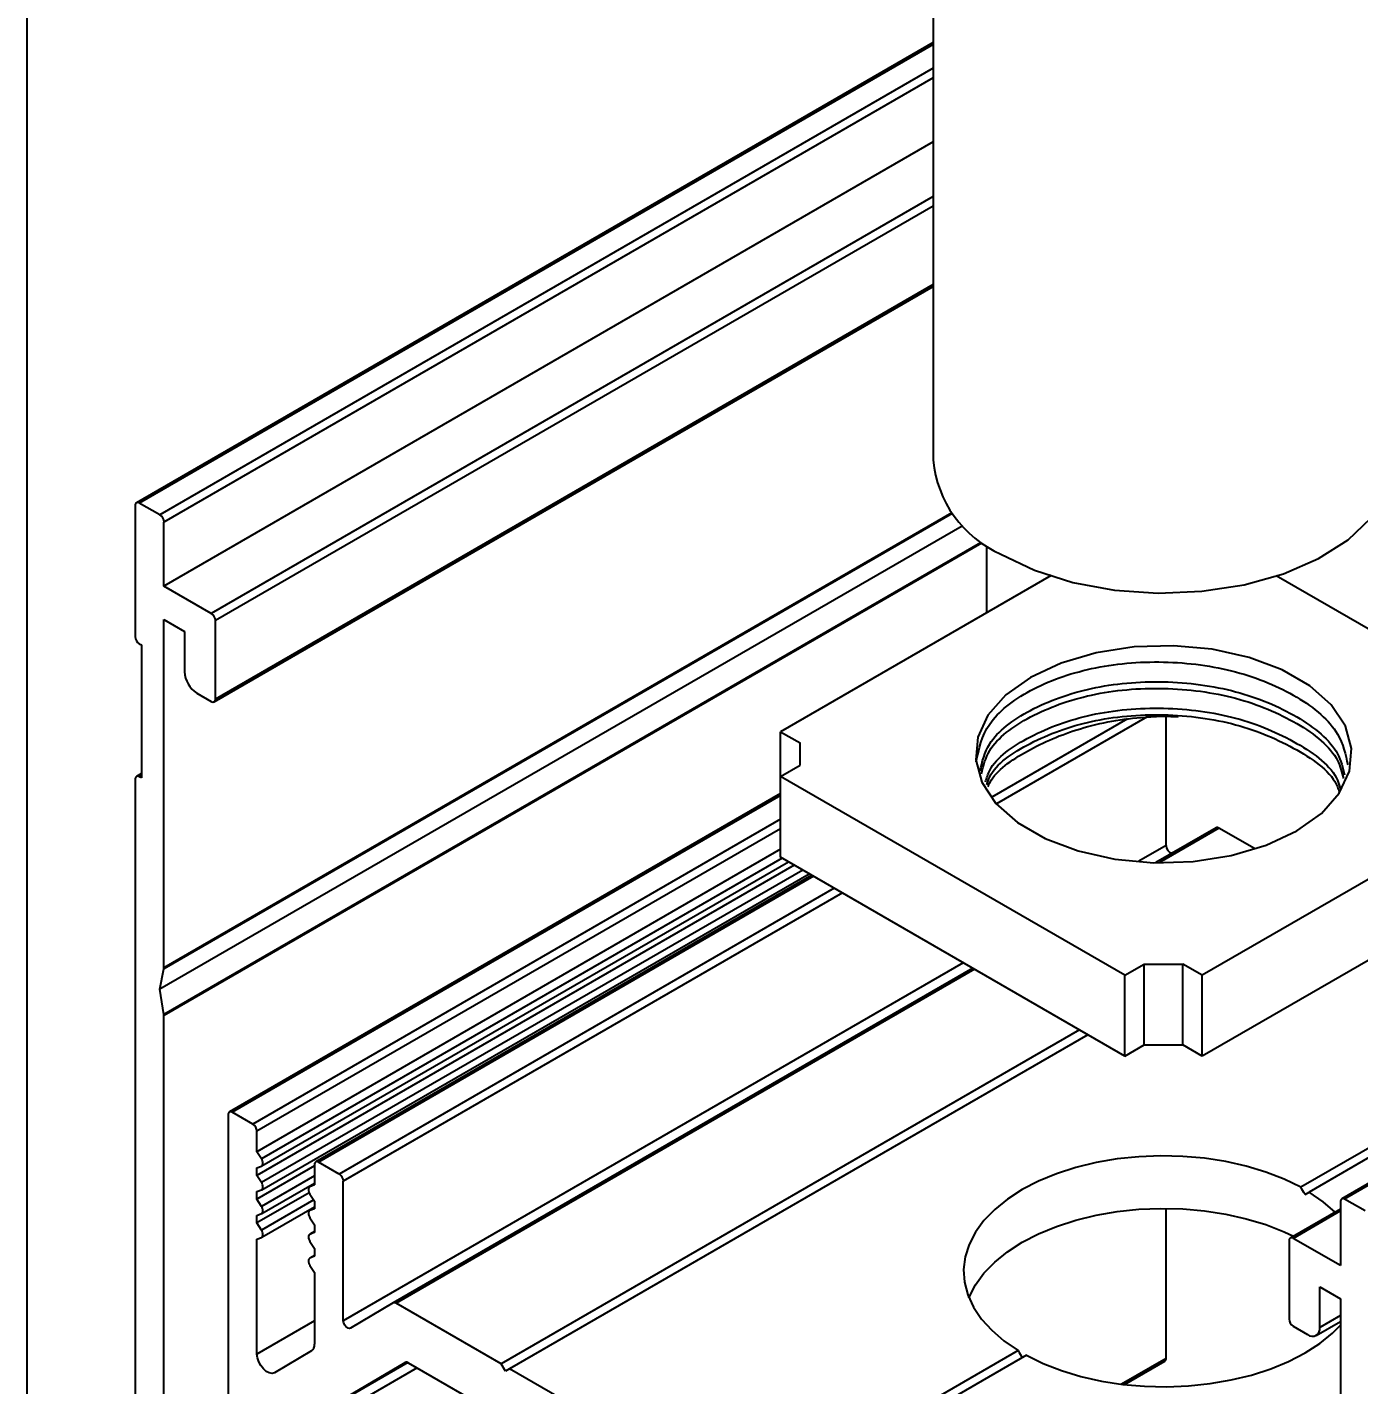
# Model space of a CAD drawing. Extents: x 0 to 7.2, y -17.2 to 0.
# Drawn here: x 0 to 2.289, y -13.842 to -11.509 of the extents above; entities that cross this region are included whole.
import ezdxf
from ezdxf import colors
from ezdxf.entities.mleader import LeaderData, LeaderLine
from ezdxf.math import Vec2, Vec3

# ---------------------------------------------------------------- set-up
doc = ezdxf.new("R2010")
doc.units = 0
doc.header["$LTSCALE"] = 0.5
doc.header["$MEASUREMENT"] = 0
doc.layers.add('CUST DWG', color=60, linetype='CONTINUOUS', lineweight=20)
for name, color, linetype in [('Hardware', 242, 'CONTINUOUS'), ('Housing', 150, 'CONTINUOUS'), ('Mounting', 4, 'CONTINUOUS')]:
    doc.layers.add(name, color=color, linetype=linetype)
doc.layers.add('Text-Unprinted', color=131, linetype='CONTINUOUS', plot=False)
doc.styles.add('LSAD_Standard', font='arial.ttf')

msp = doc.modelspace()

# ---------------------------------------------------------------- linework, layer by layer
at = {"layer": 'Hardware', "transparency": 16777216}
for p, q in [((1.7605, -12.4518), (1.2952, -12.7203)), ((2.6118, -12.7203), (2.1471, -12.4521)), ((1.2952, -12.7203), (1.3285, -12.7395)), ((1.2952, -12.7971), (1.2952, -12.7203)), ((1.3285, -12.7779), (1.3285, -12.7395)), ((1.2952, -12.7971), (1.3285, -12.7779)), ((1.887, -13.1386), (1.2952, -12.7971)), ((1.2952, -12.9359), (1.2952, -12.7971)), ((2.6118, -12.7971), (2.02, -13.1386)), ((1.887, -13.2775), (1.2952, -12.9359)), ((2.6118, -12.9359), (2.02, -13.2775)), ((1.887, -13.1386), (1.9202, -13.1194)), ((1.9202, -13.1194), (1.9868, -13.1194)), ((1.9202, -13.2583), (1.9202, -13.1194)), ((2.02, -13.1386), (1.9868, -13.1194)), ((1.9868, -13.2583), (1.9868, -13.1194)), ((1.887, -13.2775), (1.887, -13.1386)), ((2.02, -13.2775), (2.02, -13.1386)), ((1.887, -13.2775), (1.9202, -13.2583)), ((1.9202, -13.2583), (1.9868, -13.2583)), ((2.02, -13.2775), (1.9868, -13.2583))]:
    msp.add_line(p, q, dxfattribs=at)
at = {"layer": 'Hardware', "transparency": 16777216, "flags": 128}
msp.add_lwpolyline([(2.1823, -12.8907), (2.2248, -12.8604), (2.2555, -12.8256), (2.273, -12.7879), (2.2766, -12.749), (2.266, -12.7104), (2.2417, -12.674), (2.2049, -12.6412), (2.1571, -12.6136), (2.1004, -12.5924), (2.0372, -12.5784), (1.9704, -12.5723), (1.9029, -12.5743), (1.8376, -12.5844), (1.7773, -12.6021), (1.7248, -12.6267), (1.6822, -12.657), (1.6515, -12.6918), (1.634, -12.7295), (1.6305, -12.7685), (1.641, -12.807), (1.6653, -12.8435), (1.7021, -12.8762), (1.7499, -12.9038), (1.8066, -12.9251), (1.8698, -12.9391), (1.9366, -12.9452), (2.0041, -12.9431), (2.0694, -12.933), (2.1297, -12.9153), (2.1823, -12.8907)], dxfattribs=at)
at = {"layer": 'Hardware', "transparency": 16777216}
for points, knots in [([(1.6314, -12.7719), (1.6361, -12.7497), (1.6457, -12.7041), (1.7195, -12.646), (1.8263, -12.6073), (1.9535, -12.5955), (2.0808, -12.6129), (2.1871, -12.6574), (2.2569, -12.7158), (2.2662, -12.7592), (2.27, -12.7773)], [0, 0, 0, 0, 0.123199, 0.253761, 0.384324, 0.514886, 0.645448, 0.77601, 0.906573, 1, 1, 1, 1]), ([(1.638, -12.7875), (1.6417, -12.7717), (1.6509, -12.7325), (1.72, -12.6801), (1.8262, -12.6413), (1.9535, -12.6296), (2.0809, -12.6469), (2.1866, -12.6915), (2.2527, -12.7447), (2.2615, -12.7822), (2.2644, -12.7945)], [0, 0, 0, 0, 0.094349, 0.233906, 0.373463, 0.51302, 0.652577, 0.792135, 0.931692, 1, 1, 1, 1]), ([(1.6404, -12.7923), (1.6437, -12.7788), (1.6527, -12.7419), (1.7202, -12.6915), (1.8261, -12.6526), (1.9535, -12.6409), (2.081, -12.6582), (2.1864, -12.7029), (2.2513, -12.7543), (2.26, -12.7899), (2.2626, -12.8003)], [0, 0, 0, 0, 0.082922, 0.225901, 0.368879, 0.511858, 0.654836, 0.797815, 0.940794, 1, 1, 1, 1]), ([(1.6474, -12.8065), (1.6494, -12.7998), (1.658, -12.7699), (1.721, -12.7257), (1.8259, -12.6866), (1.9535, -12.675), (2.0812, -12.6922), (2.1855, -12.7371), (2.2472, -12.7831), (2.2557, -12.8128), (2.257, -12.8175)], [0, 0, 0, 0, 0.045014, 0.199343, 0.353672, 0.508002, 0.662331, 0.81666, 0.97099, 1, 1, 1, 1]), ([(1.6498, -12.8113), (1.6512, -12.8068), (1.6596, -12.7792), (1.7214, -12.7371), (1.8258, -12.6979), (1.9535, -12.6863), (2.0813, -12.7035), (2.1852, -12.7485), (2.246, -12.7927), (2.2543, -12.8204), (2.2552, -12.8232)], [0, 0, 0, 0, 0.031004, 0.189528, 0.348052, 0.506576, 0.665101, 0.823625, 0.982149, 1, 1, 1, 1]), ([(1.6514, -12.8145), (1.6526, -12.812), (1.6633, -12.7884), (1.7172, -12.7513), (1.8079, -12.7113), (1.8917, -12.6962), (1.939, -12.6939), (1.9477, -12.6935)], [0, 0, 0, 0, 0.036029, 0.330898, 0.626534, 0.932015, 1, 1, 1, 1]), ([(1.9477, -12.6935), (1.9523, -12.6935), (1.9626, -12.6934), (1.9728, -12.6941), (1.9784, -12.6945)], [0, 0, 0, 0, 0.451289, 1, 1, 1, 1])]:
    msp.add_open_spline(points, degree=3, knots=knots, dxfattribs=at)
at = {"layer": 'Housing', "transparency": 16777216}
for p, q in [((1.5575, -11.536), (0.1878, -12.3267)), ((1.5575, -11.5394), (0.1928, -12.3272)), ((1.5575, -11.5802), (0.2282, -12.3477)), ((1.5575, -11.5966), (0.2352, -12.3599)), ((1.5575, -11.7068), (0.2352, -12.4701)), ((1.5575, -11.8007), (0.3166, -12.5171)), ((1.5575, -11.817), (0.3236, -12.5293)), ((0.3216, -12.6686), (1.5575, -11.9551)), ((1.5575, -11.9518), (0.3236, -12.6641)), ((0.1857, -12.3313), (0.1857, -12.5567)), ((0.2282, -12.3477), (0.1928, -12.3272)), ((1.5901, -12.3451), (0.2351, -13.1274)), ((1.5894, -12.3441), (0.2352, -13.1258)), ((0.2352, -12.4701), (0.2352, -12.3599)), ((1.607, -12.3668), (0.2283, -13.1627)), ((1.639, -12.3954), (0.2351, -13.2058)), ((1.6403, -12.3964), (0.2352, -13.2075)), ((1.6495, -12.5159), (1.6495, -12.4024)), ((0.3166, -12.5171), (0.2352, -12.4701)), ((0.2352, -12.5273), (0.2706, -12.5477)), ((0.2352, -13.1258), (0.2352, -12.5273)), ((0.2706, -12.5477), (0.2706, -12.6171)), ((0.3236, -12.6641), (0.3236, -12.5293)), ((0.1928, -12.5689), (0.1963, -12.571)), ((0.1963, -12.571), (0.1963, -12.7996)), ((0.2918, -12.6539), (0.3166, -12.6681)), ((1.8914, -12.698), (1.6581, -12.8327)), ((1.9254, -12.6947), (1.6662, -12.8443)), ((1.9577, -12.9159), (1.9577, -12.6935)), ((3.6738, -12.7064), (2.2596, -13.5228)), ((3.6788, -12.7069), (2.2646, -13.5233)), ((0.1857, -12.8017), (0.1857, -15.5191)), ((0.1963, -12.7921), (0.1878, -12.7971)), ((0.1963, -12.7955), (0.1928, -12.7976)), ((0.1963, -12.7996), (0.1928, -12.7976)), ((1.2952, -12.8265), (0.3476, -13.3735)), ((1.2952, -12.8299), (0.3526, -13.374)), ((1.2952, -12.8707), (0.388, -13.3944)), ((1.2952, -12.887), (0.395, -13.4067)), ((2.0436, -12.8853), (1.9401, -12.9451)), ((2.0486, -12.8858), (1.9463, -12.9449)), ((2.1098, -12.9211), (2.0486, -12.8858)), ((1.2952, -12.9222), (0.395, -13.4418)), ((1.9577, -12.9159), (1.9111, -12.9428)), ((1.2978, -12.9374), (0.4029, -13.454)), ((0.4034, -13.4663), (1.3086, -12.9437)), ((1.3187, -12.9495), (0.395, -13.4827)), ((1.3331, -12.9578), (0.4029, -13.4948)), ((0.4034, -13.5071), (1.344, -12.9641)), ((1.3489, -12.9669), (0.4961, -13.4593)), ((1.3519, -12.9686), (0.5011, -13.4598)), ((1.3872, -12.989), (0.5365, -13.4802)), ((1.4014, -12.9972), (0.5435, -13.4924)), ((0.2283, -13.1627), (0.2351, -13.1274)), ((1.6092, -13.1171), (0.5435, -13.7323)), ((1.6256, -13.1266), (0.6294, -13.7017)), ((1.6285, -13.1283), (0.6344, -13.7022)), ((0.2351, -13.2058), (0.2283, -13.1627)), ((0.2352, -13.944), (0.2352, -13.2075)), ((1.8092, -13.2326), (0.8151, -13.8065)), ((1.8234, -13.2408), (0.8292, -13.8147)), ((2.6535, -13.235), (2.1894, -13.503)), ((2.6677, -13.2432), (2.2036, -13.5111)), ((0.3455, -13.3781), (0.3455, -13.8648)), ((0.388, -13.3944), (0.3526, -13.374)), ((0.395, -13.4418), (0.395, -13.4067)), ((0.4029, -13.454), (0.395, -13.4418)), ((0.5365, -13.4802), (0.5011, -13.4598)), ((0.494, -13.4663), (0.395, -13.5235)), ((0.395, -13.4696), (0.4029, -13.4665)), ((0.395, -13.4827), (0.395, -13.4696)), ((0.4029, -13.4948), (0.395, -13.4827)), ((0.494, -13.483), (0.4029, -13.5357)), ((0.494, -13.4638), (0.494, -13.499)), ((0.395, -13.5104), (0.4029, -13.5073)), ((0.4034, -13.5479), (0.494, -13.4956)), ((0.494, -13.4975), (0.4857, -13.5023)), ((0.494, -13.4975), (0.4862, -13.5021)), ((0.494, -13.499), (0.4862, -13.5021)), ((0.5435, -13.7323), (0.5435, -13.4924)), ((0.395, -13.5235), (0.395, -13.5104)), ((0.485, -13.5124), (0.395, -13.5643)), ((0.4029, -13.5357), (0.395, -13.5235)), ((0.4927, -13.5247), (0.4029, -13.5765)), ((0.4862, -13.5146), (0.494, -13.5267)), ((0.494, -13.5267), (0.494, -13.5398)), ((2.1966, -13.5152), (2.2036, -13.5111)), ((2.2576, -13.5274), (2.2576, -13.6376)), ((2.3, -13.5437), (2.2646, -13.5233)), ((0.395, -13.5512), (0.4029, -13.5482)), ((0.395, -13.5643), (0.395, -13.5512)), ((0.4034, -13.5888), (0.494, -13.5364)), ((0.494, -13.5383), (0.4857, -13.5431)), ((0.494, -13.5383), (0.4862, -13.5429)), ((0.494, -13.5398), (0.4862, -13.5429)), ((1.9577, -13.7971), (1.9577, -13.5393)), ((2.2576, -13.5403), (2.1712, -13.5902)), ((2.2576, -13.5437), (2.1762, -13.5907)), ((0.4029, -13.5765), (0.395, -13.5643)), ((0.4862, -13.5554), (0.494, -13.5676)), ((0.494, -13.5676), (0.494, -13.5806)), ((0.395, -13.5921), (0.4029, -13.589)), ((0.395, -13.7897), (0.395, -13.5921)), ((0.494, -13.5791), (0.4857, -13.5839)), ((0.494, -13.5792), (0.4862, -13.5837)), ((0.494, -13.5806), (0.4862, -13.5837)), ((0.4862, -13.5962), (0.494, -13.6084)), ((2.1692, -13.5947), (2.1692, -13.7295)), ((2.2576, -13.6376), (2.1762, -13.5907)), ((0.494, -13.62), (0.4857, -13.6248)), ((0.494, -13.62), (0.4862, -13.6245)), ((0.494, -13.6215), (0.4862, -13.6245)), ((0.494, -13.6084), (0.494, -13.6215)), ((0.4862, -13.6371), (0.494, -13.6492)), ((0.494, -13.6492), (0.494, -13.7728)), ((2.2222, -13.6743), (2.2576, -13.6948)), ((2.2222, -13.7438), (2.2222, -13.6743)), ((0.6294, -13.7017), (0.5556, -13.745)), ((0.8151, -13.8065), (0.6344, -13.7022)), ((2.2576, -13.6948), (2.2576, -14.2941)), ((0.494, -13.7326), (0.395, -13.7897)), ((2.216, -13.7575), (2.2576, -13.7335)), ((2.2576, -13.7233), (2.2222, -13.7438)), ((2.1762, -13.7417), (2.201, -13.756)), ((0.4889, -13.7842), (0.4253, -13.8216)), ((1.7035, -13.7835), (1.2393, -14.0514)), ((0.3992, -13.9513), (0.65, -13.8041)), ((0.6542, -13.8041), (0.3992, -13.9513)), ((0.655, -13.8045), (0.8151, -13.8969)), ((0.8221, -13.8188), (0.8151, -13.8065)), ((1.7176, -13.7917), (1.2535, -14.0596)), ((1.9577, -13.7971), (1.8812, -13.8413)), ((1.8861, -13.8419), (1.9557, -13.8017)), ((0.6702, -13.8133), (0.4032, -13.9674)), ((0.8292, -13.8147), (0.8221, -13.8188)), ((1.2393, -14.0514), (0.8292, -13.8147))]:
    msp.add_line(p, q, dxfattribs=at)
at = {"layer": 'Housing', "transparency": 16777216, "flags": 128}
for points in [[(0.4029, -13.4665), (0.404, -13.4658), (0.4048, -13.4648), (0.4053, -13.4634), (0.4054, -13.4617), (0.4053, -13.4598), (0.4048, -13.4579), (0.404, -13.4559), (0.4029, -13.454)], [(2.1894, -13.503), (2.1605, -13.4889), (2.1291, -13.4767), (2.0955, -13.4666), (2.0603, -13.4587), (2.0237, -13.453), (1.9863, -13.4498), (1.9485, -13.4489), (1.9108, -13.4504), (1.8735, -13.4543), (1.8373, -13.4605), (1.8024, -13.4691), (1.7694, -13.4797), (1.7386, -13.4924), (1.7104, -13.507), (1.6852, -13.5233), (1.6632, -13.541), (1.6447, -13.5601), (1.63, -13.5802), (1.6192, -13.6011), (1.6124, -13.6226), (1.6098, -13.6444), (1.6113, -13.6662), (1.617, -13.6878), (1.6268, -13.7089), (1.6405, -13.7293), (1.658, -13.7487), (1.6791, -13.7668), (1.7035, -13.7835)], [(0.4029, -13.5073), (0.404, -13.5067), (0.4048, -13.5056), (0.4053, -13.5042), (0.4054, -13.5025), (0.4053, -13.5007), (0.4048, -13.4987), (0.404, -13.4967), (0.4029, -13.4948)], [(0.4862, -13.5021), (0.4851, -13.5027), (0.4843, -13.5038), (0.4838, -13.5052), (0.4836, -13.5069), (0.4838, -13.5087), (0.4843, -13.5107), (0.4851, -13.5127), (0.4862, -13.5146)], [(2.2486, -13.5455), (2.228, -13.5278), (2.2036, -13.5111)], [(0.4029, -13.5482), (0.404, -13.5475), (0.4048, -13.5464), (0.4053, -13.545), (0.4054, -13.5434), (0.4053, -13.5415), (0.4048, -13.5395), (0.404, -13.5376), (0.4029, -13.5357)], [(0.4862, -13.5429), (0.4851, -13.5436), (0.4843, -13.5446), (0.4838, -13.546), (0.4836, -13.5477), (0.4838, -13.5495), (0.4843, -13.5515), (0.4851, -13.5535), (0.4862, -13.5554)], [(1.6185, -13.6933), (1.6192, -13.6916), (1.63, -13.6706), (1.6447, -13.6505), (1.6632, -13.6315), (1.6852, -13.6137), (1.7104, -13.5974), (1.7386, -13.5828), (1.7694, -13.5701), (1.8024, -13.5595), (1.8373, -13.551), (1.8735, -13.5447), (1.9108, -13.5408), (1.9485, -13.5393), (1.9863, -13.5402), (2.0237, -13.5435), (2.0603, -13.5491), (2.0955, -13.557), (2.1291, -13.5671), (2.1605, -13.5793), (2.1769, -13.5869)], [(0.4029, -13.589), (0.404, -13.5883), (0.4048, -13.5873), (0.4053, -13.5859), (0.4054, -13.5842), (0.4053, -13.5823), (0.4048, -13.5804), (0.404, -13.5784), (0.4029, -13.5765)], [(0.4862, -13.5837), (0.4851, -13.5844), (0.4843, -13.5854), (0.4838, -13.5868), (0.4836, -13.5885), (0.4838, -13.5904), (0.4843, -13.5923), (0.4851, -13.5943), (0.4862, -13.5962)], [(0.4862, -13.6245), (0.4851, -13.6252), (0.4843, -13.6263), (0.4838, -13.6277), (0.4836, -13.6293), (0.4838, -13.6312), (0.4843, -13.6332), (0.4851, -13.6352), (0.4862, -13.6371)], [(0.5556, -13.745), (0.554, -13.7455), (0.552, -13.7452), (0.5499, -13.7441), (0.5479, -13.7424), (0.5461, -13.7401), (0.5447, -13.7375), (0.5438, -13.7349), (0.5435, -13.7323)], [(1.7176, -13.7917), (1.7465, -13.8057), (1.7779, -13.8179), (1.8115, -13.828), (1.8467, -13.8359), (1.8833, -13.8416), (1.9207, -13.8448), (1.9585, -13.8457), (1.9963, -13.8442), (2.0335, -13.8403), (2.0697, -13.8341), (2.1046, -13.8256), (2.1376, -13.8149), (2.1684, -13.8022), (2.1966, -13.7876), (2.2218, -13.7714), (2.2438, -13.7536), (2.2576, -13.7399)], [(0.4253, -13.8216), (0.4211, -13.8228), (0.4162, -13.822), (0.411, -13.8193), (0.406, -13.8149), (0.4015, -13.8093), (0.398, -13.8028), (0.3958, -13.7961), (0.395, -13.7897)]]:
    msp.add_lwpolyline(points, dxfattribs=at)
at = {"layer": 'Housing', "transparency": 16777216}
for centre, radius, start, end in [((0.1901, -12.3306), 0.00437, 50.7967, 189.214), ((0.2199, -12.3606), 0.0154, 2.6055, 57.3945), ((0.3083, -12.53), 0.0154, 2.6055, 57.3945), ((0.2011, -12.556), 0.0154, 182.6055, 237.3945), ((0.3166, -12.615), 0.0461, 182.6055, 237.3945), ((0.3193, -12.6648), 0.00437, 230.7967, 9.214), ((0.1901, -12.801), 0.00437, 50.7967, 189.214), ((2.0457, -12.8899), 0.00502, 54.3223, 114.692), ((1.9715, -12.9159), 0.0137, 180.029, 254.3303), ((0.2272, -13.1259), 0.00807, 349.4119, 0.2782), ((0.2244, -13.2076), 0.0108, 0.2072, 9.1346), ((0.3499, -13.3774), 0.00437, 50.7967, 189.214), ((0.3797, -13.4074), 0.0154, 2.6055, 57.3945), ((0.4983, -13.4631), 0.00437, 50.7967, 189.214), ((0.5282, -13.4931), 0.0154, 2.6055, 57.3945), ((2.2619, -13.5267), 0.00437, 50.7967, 189.214), ((2.1735, -13.594), 0.00437, 50.7967, 189.214), ((0.6315, -13.7063), 0.00502, 54.3223, 114.692), ((2.1845, -13.7288), 0.0154, 182.6055, 237.3945), ((2.2093, -13.7459), 0.0131, 230.7967, 9.214), ((0.4815, -13.774), 0.0126, 306.0752, 5.561), ((0.6521, -13.8086), 0.00502, 54.3223, 114.692), ((1.9528, -13.7977), 0.00493, 305.0133, 6.2988)]:
    msp.add_arc(centre, radius, start, end, dxfattribs=at)
for start_param, end_param in [(4.712348, 4.74148), (1.541624, 1.570756)]:
    msp.add_ellipse((1.9535, -13.6555), major_axis=(-0.2431, 0.421), ratio=0.577335, start_param=start_param, end_param=end_param, dxfattribs=at)
at = {"layer": 'Mounting', "transparency": 16777216}
msp.add_line((1.5575, -10.9775), (1.5575, -12.2535), dxfattribs=at)
at = {"layer": 'Mounting', "transparency": 16777216, "flags": 128}
msp.add_lwpolyline([(1.6735, -12.4151), (1.7315, -12.4427), (1.7976, -12.4635), (1.8693, -12.4768), (1.9441, -12.4819), (2.0192, -12.4788), (2.0919, -12.4676), (2.1596, -12.4486), (2.2199, -12.4226), (2.2705, -12.3904), (2.3097, -12.3533), (2.336, -12.3126), (2.3485, -12.2698), (2.3495, -12.2535)], dxfattribs=at)
at = {"layer": 'Mounting', "transparency": 16777216}
msp.add_arc((1.7528, -12.2357), 0.1961, 185.1904, 246.1431, dxfattribs=at)
at = {"layer": 'Text-Unprinted', "ltscale": 0.5, "transparency": 16777216}
msp.add_lwpolyline([(0, 0), (6.7876, 0), (6.7876, -17.2191), (0, -17.2192)], close=True, dxfattribs=at)

# ---------------------------------------------------------------- leaders
at = {"layer": 'CUST DWG', "ltscale": 0.5, "transparency": 16777216}
ml = msp.add_multileader_mtext('Standard', dxfattribs=at)
ml.set_content('\\A1;3/8" IP x 1"\\PNIPPLE LOCK', color=256, style='LSAD_Standard')
ml.set_leader_properties()
ml.build(insert=Vec2(0, 0))
ml.multileader.update_dxf_attribs({"dogleg_length": 0.36, "arrow_head_size": 0.1875})
ctx = ml.context
ctx.base_point, ctx.char_height, ctx.arrow_head_size, ctx.landing_gap_size, ctx.plane_origin = Vec3(4.005, -13.8386), 0.1875, 0.1875, 0.09, Vec3(1.6638, -14.3734)
notes = []
notes.append((ctx, [(0, (1, 1, 0), (3.0929, -13.8386), (1, 0), 0.9121, [(0, [(1.8726, -14.7143)], 0, [])])]))
ctx.mtext.insert, ctx.mtext.width, ctx.mtext.defined_height, ctx.mtext.flow_direction = Vec3(4.095, -13.7432), 3.15153, 0.8541, 5
for ctx, leaders in notes:
    for number, flags, end, landing, length, lines in leaders:
        leader = LeaderData()
        leader.index, (leader.has_last_leader_line, leader.has_dogleg_vector, leader.attachment_direction) = number, flags
        leader.last_leader_point, leader.dogleg_vector, leader.dogleg_length = Vec3(end), Vec3(landing), length
        for number, points, colour, breaks in lines:
            line = LeaderLine()
            line.index, line.vertices, line.color, line.breaks = number, Vec3.list(points), colors.encode_raw_color(colour), breaks
            leader.lines.append(line)
        ctx.leaders.append(leader)

doc.saveas('drawing.dxf')
